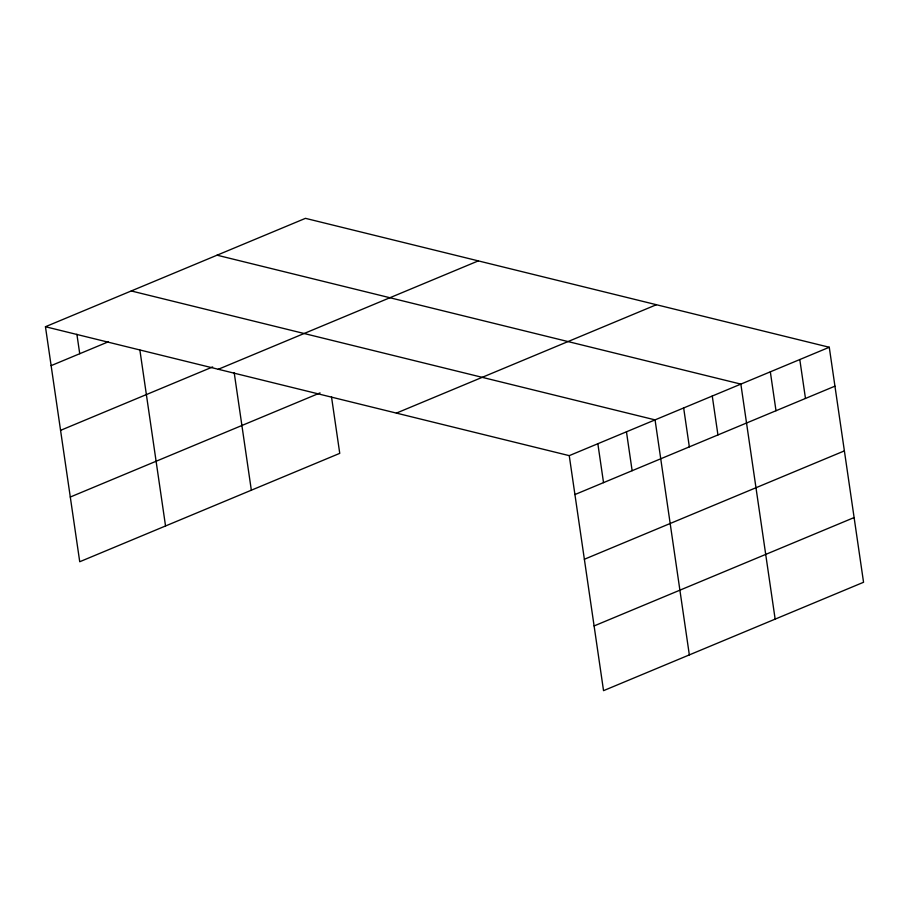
<?xml version="1.0" encoding="UTF-8"?>
<svg xmlns="http://www.w3.org/2000/svg" width="909" height="909" viewBox="0 0 909 909"><rect width="100%" height="100%" fill="white"/><g stroke="black" fill="none" stroke-linecap="round" stroke-linejoin="round"><path stroke-width="1.36" d="M45.45 326.729L305.458 218.342L829.269 347.261L863.55 582.271L603.542 690.658L569.25 455.648L45.45 326.729L79.731 561.739L339.75 453.352L331.49 396.733M51.131 365.634L108.33 341.795M60.562 430.355L212.672 366.941M218.308 369.27L478.316 260.883M70.288 497.03L320.059 392.915M396.404 413.106L656.412 304.72M569.25 455.648L829.269 347.261M574.931 494.553L834.939 386.166M584.373 559.262L844.381 450.887M594.1 625.937L854.108 517.562M217.058 255.19L740.858 384.109L775.15 619.12M131.26 290.96L655.059 419.878L689.34 654.889M799.795 359.544L805.476 398.449M770.332 371.826L776.002 410.732M712.258 396.029L717.94 434.945M683.659 407.959L689.34 446.864M626.46 431.798L632.13 470.703M597.849 443.717L603.531 482.634M234.204 372.713L251.338 490.201M139.884 350.09L165.54 525.97M76.89 334.262L79.731 353.715"/></g></svg>
